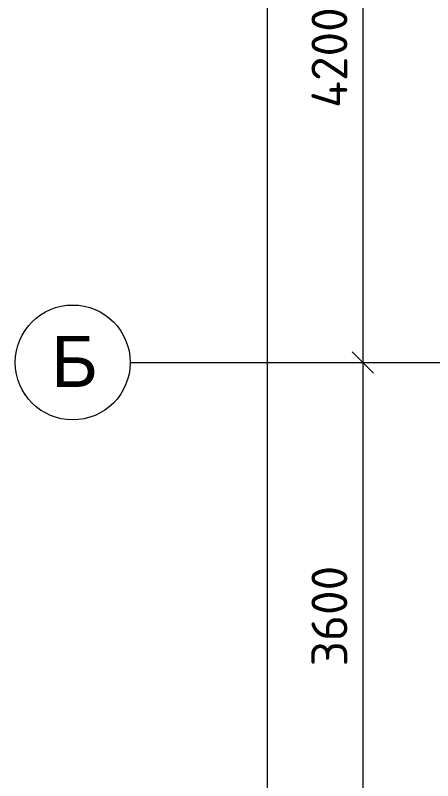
# Model space of a CAD drawing. Header units: millimetres. Extents: x -3817 to 677485, y -22715 to 103890.
# Drawn here: x 324048 to 326955, y 2607 to 7937 of the extents above; entities that cross this region are included whole.
import ezdxf

# ---------------------------------------------------------------- set-up
doc = ezdxf.new("R2010")
doc.units = ezdxf.units.MM
doc.layers.add('PDF _Геометрия', color=7, linetype='Continuous', true_color=0x1d1d1d)
doc.layers.add('PDF _Текст', color=7, linetype='Continuous')
doc.styles.add('PDF ArialMT', font='arial.ttf')
doc.styles.add('PDF ISOCPEUR', font='isocpeur.ttf')

msp = doc.modelspace()

# ---------------------------------------------------------------- linework, layer by layer
at = {"layer": 'PDF _Геометрия', "color": 7, "lineweight": 9}
for points in [[(325801.8, 29039), (325801.8, 1799)], [(326468.5, 29039), (326468.5, 24069), (326468.5, 23219), (326468.5, 20069), (326468.5, 18919), (326468.5, 16919), (326468.5, 15319), (326468.5, 13019), (326468.5, 12419), (326468.5, 9719), (326468.5, 5519), (326468.5, 1799)], [(326274.6, 5519), (326468.5, 5519), (326588.5, 5519)]]:
    msp.add_lwpolyline(points, dxfattribs=at)
at = {"layer": 'PDF _Геометрия', "color": 7, "lineweight": 20}
msp.add_lwpolyline([(326543.5, 5444), (326468.5, 5519), (326393.5, 5594)], dxfattribs=at)
at = {"layer": 'PDF _Геометрия', "color": 253, "lineweight": 9, "true_color": 0xaaaaaa}
msp.add_lwpolyline([(324847.9, 5519), (327347.9, 5519), (328536.6, 5519)], dxfattribs=at)
msp.add_circle((324447.9, 5519), 400, dxfattribs=at)
at = {"layer": 'PDF _Геометрия', "color": 253, "lineweight": 20, "true_color": 0xaaaaaa}
msp.add_circle((324447.9, 5519), 400, dxfattribs=at)

# ---------------------------------------------------------------- texts
at = {"layer": 'PDF _Текст', "char_height": 250.11, "attachment_point": 4, "rotation": 90, "style": 'PDF ISOCPEUR'}
for s, insert in [('4200', (326235.7, 7291)), ('3600', (326235.7, 3403))]:
    msp.add_mtext(s, dxfattribs=dict(at, insert=insert))
at = {"layer": 'PDF _Текст', "color": 9, "true_color": 0xbebebe, "insert": (324298.2, 5526.6), "char_height": 355.6, "attachment_point": 4, "style": 'PDF ArialMT'}
msp.add_mtext('Б', dxfattribs=at)

doc.saveas('drawing.dxf')
